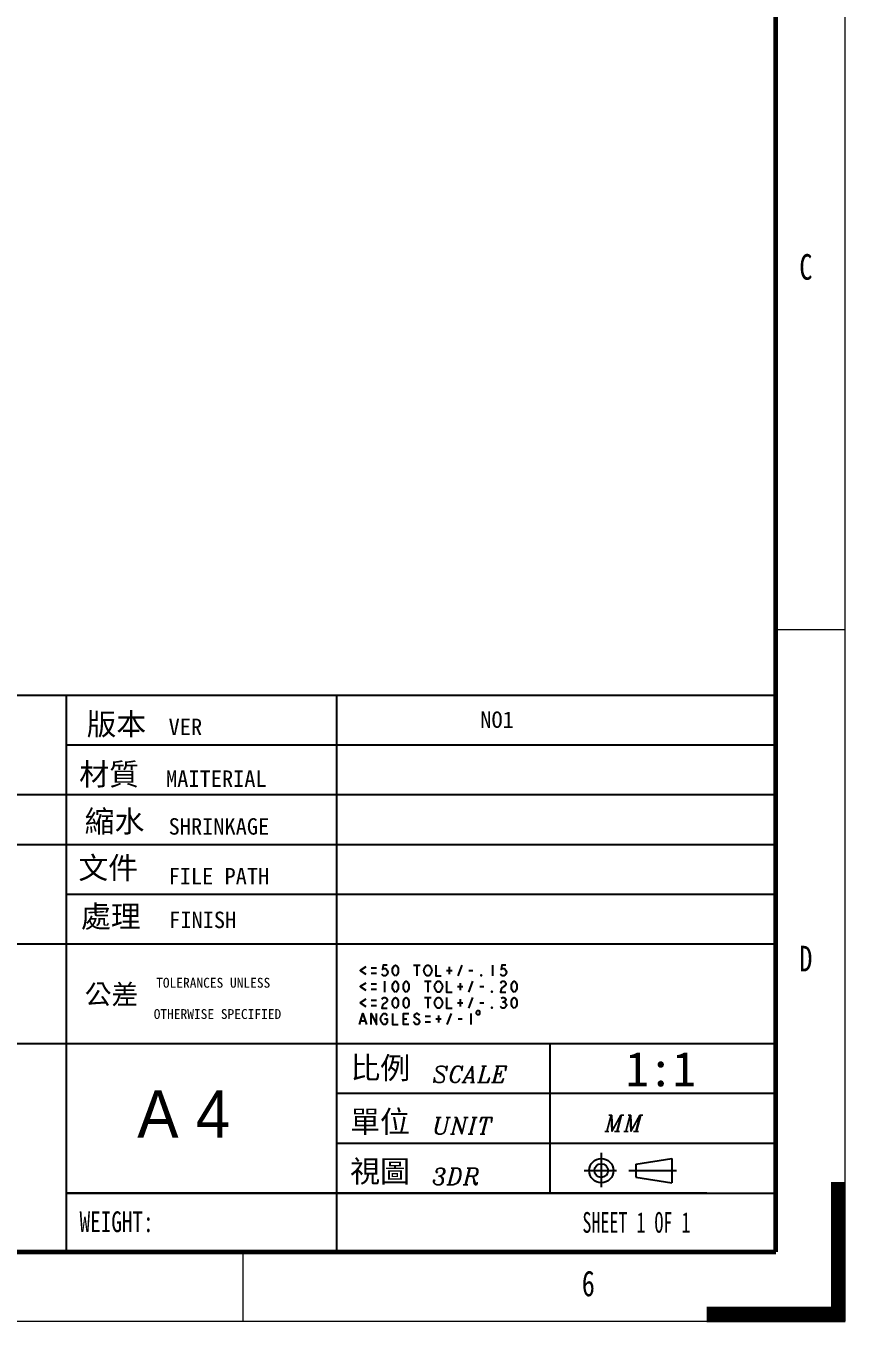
# Model space of a CAD drawing. Header units: millimetres. Extents: x 114 to 401, y 1477 to 1677.
# Drawn here: x 341.5 to 400.7, y 1477.3 to 1570.9 of the extents above; entities that cross this region are included whole.
import ezdxf
from ezdxf.enums import TextEntityAlignment as Align
from ezdxf.lldxf.tags import DXFTag

# ---------------------------------------------------------------- set-up
doc = ezdxf.new("R2010")
doc.units = ezdxf.units.MM
doc.layers.get('0').update_dxf_attribs({"linetype": 'CONTINUOUS'})
doc.layers.add('EFEXPLORER-ENCLOSURE-DXF_FORMAT', color=7, linetype='CONTINUOUS')
doc.styles.add('L', font='PMingLiU.ttf')
doc.styles.add('SLDTEXTSTYLE0', font='TXT', dxfattribs={"width": 0.75})
doc.styles.add('SLDTEXTSTYLE1', font='TXT', dxfattribs={"width": 0.6375})
tags = doc.linetypes.add('DASHED', pattern=[25.72, 12.86, -12.86]).pattern_tags.tags
tags[6:7] = [DXFTag(74, 4), DXFTag(75, 0), DXFTag(340, '0'), DXFTag(46, 0.0), DXFTag(50, 0.0), DXFTag(44, 0.0), DXFTag(45, 0.0)]
tags[4:5] = [DXFTag(74, 4), DXFTag(75, 0), DXFTag(340, '0'), DXFTag(46, 0.0), DXFTag(50, 0.0), DXFTag(44, 0.0), DXFTag(45, 0.0)]

# ---------------------------------------------------------------- blocks, each defined once
blk = doc.blocks.new('ASSORTED_DRAFT5')
at = {"color": 18, "linetype": 'Continuous'}
for p, q in [((296, 9.98988), (297, 9.98988)), ((296, 9.94755), (297, 9.94755)), ((296, 9.90522), (297, 9.90522)), ((296, 9.86289), (297, 9.86289)), ((296, 9.82056), (297, 9.82056)), ((296, 9.77823), (297, 9.77823)), ((296, 9.7359), (297, 9.7359)), ((296, 9.69357), (297, 9.69357)), ((296, 9.65124), (297, 9.65124)), ((296, 9.60891), (297, 9.60891)), ((296, 9.56658), (297, 9.56658)), ((296, 9.52425), (297, 9.52425)), ((296, 9.48192), (297, 9.48192)), ((296, 9.43959), (297, 9.43959)), ((296, 9.39726), (297, 9.39726)), ((296, 9.35493), (297, 9.35493)), ((296, 9.3126), (297, 9.3126)), ((296, 9.27027), (297, 9.27027)), ((296, 9.22794), (297, 9.22794)), ((296, 9.18561), (297, 9.18561)), ((296, 9.14328), (297, 9.14328)), ((296, 9.10095), (297, 9.10095)), ((296, 9.05862), (297, 9.05862)), ((296, 9.01629), (297, 9.01629)), ((296, 8.97396), (297, 8.97396)), ((296, 8.93163), (297, 8.93163)), ((296, 8.8893), (297, 8.8893)), ((296, 8.84697), (297, 8.84697)), ((296, 8.80464), (297, 8.80464)), ((296, 8.76231), (297, 8.76231)), ((296, 8.71998), (297, 8.71998)), ((296, 8.67765), (297, 8.67765)), ((296, 8.63532), (297, 8.63532)), ((296, 8.59299), (297, 8.59299)), ((296, 8.55066), (297, 8.55066)), ((296, 8.50833), (297, 8.50833)), ((296, 8.466), (297, 8.466)), ((296, 8.42367), (297, 8.42367)), ((296, 8.38134), (297, 8.38134)), ((296, 8.33901), (297, 8.33901)), ((296, 8.29668), (297, 8.29668)), ((296, 8.25435), (297, 8.25435)), ((296, 8.21202), (297, 8.21202)), ((296, 8.16969), (297, 8.16969)), ((296, 8.12736), (297, 8.12736)), ((296, 8.08503), (297, 8.08503)), ((296, 8.0427), (297, 8.0427)), ((296, 8.00037), (297, 8.00037)), ((296, 7.95804), (297, 7.95804)), ((296, 7.91571), (297, 7.91571)), ((296, 7.87338), (297, 7.87338)), ((296, 7.83105), (297, 7.83105)), ((296, 7.78872), (297, 7.78872)), ((296, 7.74639), (297, 7.74639)), ((296, 7.70406), (297, 7.70406)), ((296, 7.66173), (297, 7.66173)), ((296, 7.6194), (297, 7.6194)), ((296, 7.57707), (297, 7.57707)), ((296, 7.53474), (297, 7.53474)), ((296, 7.49241), (297, 7.49241)), ((296, 7.45008), (297, 7.45008)), ((296, 7.40775), (297, 7.40775)), ((296, 7.36542), (297, 7.36542)), ((296, 7.32309), (297, 7.32309)), ((296, 7.28076), (297, 7.28076)), ((296, 7.23843), (297, 7.23843)), ((296, 7.1961), (297, 7.1961)), ((296, 7.15377), (297, 7.15377)), ((296, 7.11144), (297, 7.11144)), ((296, 7.06911), (297, 7.06911)), ((296, 7.02678), (297, 7.02678)), ((296, 6.98445), (297, 6.98445)), ((296, 6.94212), (297, 6.94212)), ((296, 6.89979), (297, 6.89979)), ((296, 6.85746), (297, 6.85746)), ((296, 6.81513), (297, 6.81513)), ((296, 6.7728), (297, 6.7728)), ((296, 6.73047), (297, 6.73047)), ((296, 6.68814), (297, 6.68814)), ((296, 6.64581), (297, 6.64581)), ((296, 6.60348), (297, 6.60348)), ((296, 6.56115), (297, 6.56115)), ((296, 6.51882), (297, 6.51882)), ((296, 6.47649), (297, 6.47649)), ((296, 6.43416), (297, 6.43416)), ((296, 6.39183), (297, 6.39183)), ((296, 6.3495), (297, 6.3495)), ((296, 6.30717), (297, 6.30717)), ((296, 6.26484), (297, 6.26484)), ((296, 6.22251), (297, 6.22251)), ((296, 6.18018), (297, 6.18018)), ((296, 6.13785), (297, 6.13785)), ((296, 6.09552), (297, 6.09552)), ((296, 6.05319), (297, 6.05319)), ((296, 6.01086), (297, 6.01086)), ((296, 5.96853), (297, 5.96853)), ((296, 5.9262), (297, 5.9262)), ((296, 5.88387), (297, 5.88387)), ((296, 5.84154), (297, 5.84154)), ((296, 5.79921), (297, 5.79921)), ((296, 5.75688), (297, 5.75688)), ((296, 5.71455), (297, 5.71455)), ((296, 5.67222), (297, 5.67222)), ((296, 5.62989), (297, 5.62989)), ((296, 5.58756), (297, 5.58756)), ((296, 5.54523), (297, 5.54523)), ((296, 5.5029), (297, 5.5029)), ((296, 5.46057), (297, 5.46057)), ((296, 5.41824), (297, 5.41824)), ((296, 5.37591), (297, 5.37591)), ((296, 5.33358), (297, 5.33358)), ((296, 5.29125), (297, 5.29125)), ((296, 5.24892), (297, 5.24892)), ((296, 5.20659), (297, 5.20659)), ((296, 5.16426), (297, 5.16426)), ((296, 5.12193), (297, 5.12193)), ((296, 5.0796), (297, 5.0796)), ((296, 5.03727), (297, 5.03727)), ((296, 4.99494), (297, 4.99494)), ((296, 4.95261), (297, 4.95261)), ((296, 4.91028), (297, 4.91028)), ((296, 4.86795), (297, 4.86795)), ((296, 4.82562), (297, 4.82562)), ((296, 4.78329), (297, 4.78329)), ((296, 4.74096), (297, 4.74096)), ((296, 4.69863), (297, 4.69863)), ((296, 4.6563), (297, 4.6563)), ((296, 4.61397), (297, 4.61397)), ((296, 4.57164), (297, 4.57164)), ((296, 4.52931), (297, 4.52931)), ((296, 4.48698), (297, 4.48698)), ((296, 4.44465), (297, 4.44465)), ((296, 4.40232), (297, 4.40232)), ((296, 4.35999), (297, 4.35999)), ((296, 4.31766), (297, 4.31766)), ((296, 4.27533), (297, 4.27533)), ((296, 4.233), (297, 4.233)), ((296, 4.19067), (297, 4.19067)), ((296, 4.14834), (297, 4.14834)), ((296, 4.10601), (297, 4.10601)), ((296, 4.06368), (297, 4.06368)), ((296, 4.02135), (297, 4.02135)), ((296, 3.97902), (297, 3.97902)), ((296, 3.93669), (297, 3.93669)), ((296, 3.89436), (297, 3.89436)), ((296, 3.85203), (297, 3.85203)), ((296, 3.8097), (297, 3.8097)), ((296, 3.76737), (297, 3.76737)), ((296, 3.72504), (297, 3.72504)), ((296, 3.68271), (297, 3.68271)), ((296, 3.64038), (297, 3.64038)), ((296, 3.59805), (297, 3.59805)), ((296, 3.55572), (297, 3.55572)), ((296, 3.51339), (297, 3.51339)), ((296, 3.47106), (297, 3.47106)), ((296, 3.42873), (297, 3.42873)), ((296, 3.3864), (297, 3.3864)), ((296, 3.34407), (297, 3.34407)), ((296, 3.30174), (297, 3.30174)), ((296, 3.25941), (297, 3.25941)), ((296, 3.21708), (297, 3.21708)), ((296, 3.17475), (297, 3.17475)), ((296, 3.13242), (297, 3.13242)), ((296, 3.09009), (297, 3.09009)), ((296, 3.04776), (297, 3.04776)), ((296, 3.00543), (297, 3.00543)), ((296, 2.9631), (297, 2.9631)), ((296, 2.92077), (297, 2.92077)), ((296, 2.87844), (297, 2.87844)), ((296, 2.83611), (297, 2.83611)), ((296, 2.79378), (297, 2.79378)), ((296, 2.75145), (297, 2.75145)), ((296, 2.70912), (297, 2.70912)), ((296, 2.66679), (297, 2.66679)), ((296, 2.62446), (297, 2.62446)), ((296, 2.58213), (297, 2.58213)), ((296, 2.5398), (297, 2.5398)), ((296, 2.49747), (297, 2.49747)), ((296, 2.45514), (297, 2.45514)), ((296, 2.41281), (297, 2.41281)), ((296, 2.37048), (297, 2.37048)), ((296, 2.32815), (297, 2.32815)), ((296, 2.28582), (297, 2.28582)), ((296, 2.24349), (297, 2.24349)), ((296, 2.20116), (297, 2.20116)), ((296, 2.15883), (297, 2.15883)), ((296, 2.1165), (297, 2.1165)), ((296, 2.07417), (297, 2.07417)), ((296, 2.03184), (297, 2.03184)), ((296, 1.98951), (297, 1.98951)), ((296, 1.94718), (297, 1.94718)), ((296, 1.90485), (297, 1.90485)), ((287, 0.97359), (297, 0.97359)), ((296, 1.86252), (297, 1.86252)), ((296, 1.82019), (297, 1.82019)), ((296, 1.77786), (297, 1.77786)), ((296, 1.73553), (297, 1.73553)), ((296, 1.6932), (297, 1.6932)), ((296, 1.65087), (297, 1.65087)), ((296, 1.60854), (297, 1.60854)), ((296, 1.56621), (297, 1.56621)), ((296, 1.52388), (297, 1.52388)), ((296, 1.48155), (297, 1.48155)), ((296, 1.43922), (297, 1.43922)), ((296, 1.39689), (297, 1.39689)), ((296, 1.35456), (297, 1.35456)), ((296, 1.31223), (297, 1.31223)), ((296, 1.2699), (297, 1.2699)), ((296, 1.22757), (297, 1.22757)), ((296, 1.18524), (297, 1.18524)), ((296, 1.14291), (297, 1.14291)), ((296, 1.10058), (297, 1.10058)), ((296, 1.05825), (297, 1.05825)), ((296, 1.01592), (297, 1.01592)), ((287, 0.93126), (297, 0.93126)), ((287, 0.88893), (297, 0.88893)), ((287, 0.8466), (297, 0.8466)), ((287, 0.80427), (297, 0.80427)), ((287, 0.76194), (297, 0.76194)), ((287, 0.71961), (297, 0.71961)), ((287, 0.67728), (297, 0.67728)), ((287, 0.63495), (297, 0.63495)), ((287, 0.59262), (297, 0.59262)), ((287, 0.55029), (297, 0.55029)), ((287, 0.50796), (297, 0.50796)), ((287, 0.46563), (297, 0.46563)), ((287, 0.4233), (297, 0.4233)), ((287, 0.38097), (297, 0.38097)), ((287, 0.33864), (297, 0.33864)), ((287, 0.29631), (297, 0.29631)), ((287, 0.25398), (297, 0.25398)), ((287, 0.21165), (297, 0.21165)), ((287, 0.16932), (297, 0.16932)), ((287, 0.12699), (297, 0.12699)), ((287, 0.08466), (297, 0.08466)), ((287, 0.04233), (297, 0.04233)), ((287, 0), (297, 0))]:
    blk.add_line(p, q, dxfattribs=at)

msp = doc.modelspace()

# ---------------------------------------------------------------- linework, layer by layer
at = {"color": 18, "linetype": 'DASHED', "lineweight": 5, "ltscale": 1.75}
for p, q in [((400.66, 1477.264), (400.66, 1677.264)), ((113.66, 1477.264), (400.66, 1477.264))]:
    msp.add_line(p, q, dxfattribs=at)
at = {"color": 7, "linetype": 'Continuous', "lineweight": 60}
for p, q in [((395.66, 1482.264), (395.66, 1672.264)), ((118.66, 1482.264), (395.66, 1482.264))]:
    msp.add_line(p, q, dxfattribs=at)
at = {"color": 7, "linetype": 'Continuous', "lineweight": 0}
for p, q in [((395.66, 1527.264), (400.66, 1527.264)), ((357.16, 1477.264), (357.16, 1482.264))]:
    msp.add_line(p, q, dxfattribs=at)
at = {"color": 7}
for p, q in [((395.66, 1522.496), (287.856, 1522.496)), ((344.399, 1482.264), (344.399, 1522.496)), ((363.931, 1497.309), (363.931, 1522.496)), ((395.66, 1518.897), (344.399, 1518.897)), ((344.399, 1515.299), (287.856, 1515.299)), ((395.66, 1515.299), (344.399, 1515.299)), ((344.399, 1511.701), (287.856, 1511.701)), ((395.66, 1511.701), (344.399, 1511.701)), ((395.66, 1508.103), (344.399, 1508.103)), ((360.333, 1504.505), (287.856, 1504.505)), ((395.66, 1504.505), (346.024, 1504.505)), ((395.66, 1497.309), (287.856, 1497.309)), ((363.931, 1493.711), (363.931, 1497.309)), ((379.352, 1486.514), (379.352, 1497.309)), ((395.66, 1493.711), (363.931, 1493.711)), ((363.931, 1490.112), (363.931, 1493.711)), ((395.66, 1490.112), (363.931, 1490.112)), ((363.931, 1482.264), (363.931, 1490.112)), ((390.66, 1486.514), (344.399, 1486.514)), ((344.399, 1486.514), (395.66, 1486.514))]:
    msp.add_line(p, q, dxfattribs=at)
for p, q in [((383.04, 1489.43), (383.04, 1486.94)), ((385.544, 1488.604), (388.136, 1489.019)), ((388.136, 1489.019), (388.136, 1487.26)), ((381.81, 1488.142), (384.134, 1488.142)), ((385.03, 1488.142), (388.47, 1488.142)), ((385.544, 1488.604), (385.544, 1487.679)), ((385.544, 1487.679), (388.136, 1487.264))]:
    msp.add_line(p, q)
for radius in [0.877, 0.496]:
    msp.add_circle((383.04, 1488.142), radius)
at = {"layer": 'EFEXPLORER-ENCLOSURE-DXF_FORMAT', "color": 3, "linetype": 'Continuous'}
for p, q in [((366.404, 1502.807), (366.794, 1502.807)), ((369.475, 1503.002), (369.963, 1503.002)), ((369.719, 1503.002), (369.719, 1502.222)), ((372.059, 1502.872), (372.059, 1502.352)), ((372.693, 1502.222), (372.985, 1503.002)), ((375.179, 1503.002), (375.179, 1502.222)), ((366.404, 1502.417), (366.794, 1502.417)), ((367.379, 1501.832), (367.379, 1501.052)), ((370.255, 1501.832), (370.743, 1501.832)), ((370.499, 1501.832), (370.499, 1501.052)), ((371.864, 1502.612), (372.254, 1502.612)), ((373.473, 1502.612), (373.765, 1502.612)), ((373.473, 1501.052), (373.765, 1501.832)), ((366.404, 1501.637), (366.794, 1501.637)), ((366.404, 1501.247), (366.794, 1501.247)), ((372.644, 1501.442), (373.034, 1501.442)), ((372.839, 1501.702), (372.839, 1501.182)), ((374.253, 1501.442), (374.545, 1501.442)), ((366.404, 1500.467), (366.794, 1500.467)), ((366.404, 1500.077), (366.794, 1500.077)), ((370.255, 1500.662), (370.743, 1500.662)), ((370.499, 1500.662), (370.499, 1499.882)), ((372.644, 1500.272), (373.034, 1500.272)), ((372.839, 1500.532), (372.839, 1500.012)), ((373.473, 1499.882), (373.765, 1500.662)), ((374.253, 1500.272), (374.545, 1500.272)), ((375.91, 1500.337), (376.008, 1500.337)), ((365.673, 1498.972), (365.965, 1498.972)), ((368.744, 1499.102), (368.988, 1499.102)), ((370.304, 1499.297), (370.694, 1499.297)), ((371.084, 1499.102), (371.474, 1499.102)), ((371.279, 1499.362), (371.279, 1498.842)), ((371.913, 1498.712), (372.205, 1499.492)), ((372.693, 1499.102), (372.985, 1499.102)), ((373.619, 1499.492), (373.619, 1498.712)), ((370.304, 1498.907), (370.694, 1498.907))]:
    msp.add_line(p, q, dxfattribs=at)
for points in [[(366.014, 1502.872), (365.624, 1502.612), (366.014, 1502.352)], [(367.574, 1503.002), (367.282, 1503.002), (367.233, 1502.677), (367.33, 1502.742), (367.428, 1502.742), (367.525, 1502.677), (367.574, 1502.612), (367.623, 1502.482), (367.574, 1502.352), (367.525, 1502.287), (367.428, 1502.222), (367.33, 1502.222), (367.233, 1502.287), (367.184, 1502.352)], [(368.159, 1502.222), (368.062, 1502.287), (368.013, 1502.352), (367.964, 1502.482), (367.964, 1502.742), (368.013, 1502.872), (368.062, 1502.937), (368.159, 1503.002), (368.257, 1502.937), (368.305, 1502.872), (368.354, 1502.742), (368.354, 1502.482), (368.305, 1502.352), (368.257, 1502.287), (368.159, 1502.222)], [(370.694, 1502.352), (370.645, 1502.287), (370.548, 1502.222), (370.45, 1502.222), (370.353, 1502.287), (370.304, 1502.352), (370.255, 1502.417), (370.207, 1502.612), (370.255, 1502.807), (370.304, 1502.872), (370.353, 1502.937), (370.45, 1503.002), (370.548, 1503.002), (370.645, 1502.937), (370.694, 1502.872), (370.743, 1502.807), (370.792, 1502.612), (370.743, 1502.417), (370.694, 1502.352)], [(371.084, 1503.002), (371.084, 1502.222), (371.474, 1502.222)], [(376.154, 1503.002), (375.862, 1503.002), (375.813, 1502.677), (375.91, 1502.742), (376.008, 1502.742), (376.105, 1502.677), (376.154, 1502.612), (376.203, 1502.482), (376.154, 1502.352), (376.105, 1502.287), (376.008, 1502.222), (375.91, 1502.222), (375.813, 1502.287), (375.764, 1502.352)], [(368.159, 1501.052), (368.062, 1501.117), (368.013, 1501.182), (367.964, 1501.312), (367.964, 1501.572), (368.013, 1501.702), (368.062, 1501.767), (368.159, 1501.832), (368.257, 1501.767), (368.305, 1501.702), (368.354, 1501.572), (368.354, 1501.312), (368.305, 1501.182), (368.257, 1501.117), (368.159, 1501.052)], [(368.939, 1501.052), (368.842, 1501.117), (368.793, 1501.182), (368.744, 1501.312), (368.744, 1501.572), (368.793, 1501.702), (368.842, 1501.767), (368.939, 1501.832), (369.037, 1501.767), (369.085, 1501.702), (369.134, 1501.572), (369.134, 1501.312), (369.085, 1501.182), (369.037, 1501.117), (368.939, 1501.052)], [(371.474, 1501.182), (371.425, 1501.117), (371.328, 1501.052), (371.23, 1501.052), (371.133, 1501.117), (371.084, 1501.182), (371.035, 1501.247), (370.987, 1501.442), (371.035, 1501.637), (371.084, 1501.702), (371.133, 1501.767), (371.23, 1501.832), (371.328, 1501.832), (371.425, 1501.767), (371.474, 1501.702), (371.523, 1501.637), (371.572, 1501.442), (371.523, 1501.247), (371.474, 1501.182)], [(371.864, 1501.832), (371.864, 1501.052), (372.254, 1501.052)], [(374.399, 1502.222), (374.35, 1502.222), (374.35, 1502.287), (374.399, 1502.222)], [(375.764, 1501.702), (375.813, 1501.767), (375.91, 1501.832), (376.008, 1501.832), (376.105, 1501.767), (376.154, 1501.702), (376.154, 1501.572), (376.105, 1501.507), (376.008, 1501.442), (375.91, 1501.377), (375.813, 1501.247), (375.764, 1501.052), (376.154, 1501.052)], [(376.739, 1501.052), (376.642, 1501.117), (376.593, 1501.182), (376.544, 1501.312), (376.544, 1501.572), (376.593, 1501.702), (376.642, 1501.767), (376.739, 1501.832), (376.837, 1501.767), (376.885, 1501.702), (376.934, 1501.572), (376.934, 1501.312), (376.885, 1501.182), (376.837, 1501.117), (376.739, 1501.052)], [(366.014, 1501.702), (365.624, 1501.442), (366.014, 1501.182)], [(375.179, 1501.052), (375.13, 1501.052), (375.13, 1501.117), (375.179, 1501.052)], [(366.014, 1500.532), (365.624, 1500.272), (366.014, 1500.012)], [(367.184, 1500.532), (367.233, 1500.597), (367.33, 1500.662), (367.428, 1500.662), (367.525, 1500.597), (367.574, 1500.532), (367.574, 1500.402), (367.525, 1500.337), (367.428, 1500.272), (367.33, 1500.207), (367.233, 1500.077), (367.184, 1499.882), (367.574, 1499.882)], [(368.159, 1499.882), (368.062, 1499.947), (368.013, 1500.012), (367.964, 1500.142), (367.964, 1500.402), (368.013, 1500.532), (368.062, 1500.597), (368.159, 1500.662), (368.257, 1500.597), (368.305, 1500.532), (368.354, 1500.402), (368.354, 1500.142), (368.305, 1500.012), (368.257, 1499.947), (368.159, 1499.882)], [(368.939, 1499.882), (368.842, 1499.947), (368.793, 1500.012), (368.744, 1500.142), (368.744, 1500.402), (368.793, 1500.532), (368.842, 1500.597), (368.939, 1500.662), (369.037, 1500.597), (369.085, 1500.532), (369.134, 1500.402), (369.134, 1500.142), (369.085, 1500.012), (369.037, 1499.947), (368.939, 1499.882)], [(371.474, 1500.012), (371.425, 1499.947), (371.328, 1499.882), (371.23, 1499.882), (371.133, 1499.947), (371.084, 1500.012), (371.035, 1500.077), (370.987, 1500.272), (371.035, 1500.467), (371.084, 1500.532), (371.133, 1500.597), (371.23, 1500.662), (371.328, 1500.662), (371.425, 1500.597), (371.474, 1500.532), (371.523, 1500.467), (371.572, 1500.272), (371.523, 1500.077), (371.474, 1500.012)], [(371.864, 1500.662), (371.864, 1499.882), (372.254, 1499.882)], [(375.179, 1499.882), (375.13, 1499.882), (375.13, 1499.947), (375.179, 1499.882)], [(375.813, 1500.597), (375.91, 1500.662), (376.008, 1500.662), (376.105, 1500.597), (376.154, 1500.532), (376.154, 1500.467), (376.105, 1500.402), (376.008, 1500.337), (376.105, 1500.272), (376.154, 1500.207), (376.203, 1500.142), (376.203, 1500.077), (376.154, 1500.012), (376.105, 1499.947), (376.008, 1499.882), (375.91, 1499.882), (375.813, 1499.947), (375.764, 1500.012)], [(376.739, 1499.882), (376.642, 1499.947), (376.593, 1500.012), (376.544, 1500.142), (376.544, 1500.402), (376.593, 1500.532), (376.642, 1500.597), (376.739, 1500.662), (376.837, 1500.597), (376.885, 1500.532), (376.934, 1500.402), (376.934, 1500.142), (376.885, 1500.012), (376.837, 1499.947), (376.739, 1499.882)], [(365.575, 1498.712), (365.819, 1499.492), (366.063, 1498.712)], [(366.404, 1498.712), (366.404, 1499.492), (366.794, 1498.712), (366.794, 1499.492)], [(367.379, 1499.102), (367.574, 1499.102), (367.574, 1498.842), (367.525, 1498.777), (367.428, 1498.712), (367.33, 1498.712), (367.233, 1498.777), (367.184, 1498.842), (367.135, 1498.907), (367.087, 1499.102), (367.135, 1499.297), (367.184, 1499.362), (367.233, 1499.427), (367.33, 1499.492), (367.428, 1499.492), (367.525, 1499.427), (367.574, 1499.362)], [(367.964, 1499.492), (367.964, 1498.712), (368.354, 1498.712)], [(369.134, 1498.712), (368.744, 1498.712), (368.744, 1499.492), (369.134, 1499.492)], [(369.914, 1499.362), (369.865, 1499.427), (369.768, 1499.492), (369.67, 1499.492), (369.573, 1499.427), (369.524, 1499.362), (369.524, 1499.297), (369.573, 1499.232), (369.67, 1499.167), (369.768, 1499.102), (369.865, 1499.037), (369.914, 1498.972), (369.914, 1498.842), (369.865, 1498.777), (369.768, 1498.712), (369.67, 1498.712), (369.573, 1498.777), (369.524, 1498.842), (369.475, 1498.907)], [(374.009, 1499.622), (374.009, 1499.492), (374.074, 1499.427), (374.204, 1499.427), (374.269, 1499.492), (374.269, 1499.622), (374.204, 1499.687), (374.074, 1499.687), (374.009, 1499.622)]]:
    msp.add_lwpolyline(points, dxfattribs=at)

# ---------------------------------------------------------------- block references
at = {"color": 18, "linetype": 'Continuous', "lineweight": -3}
msp.add_blockref('ASSORTED_DRAFT5', (103.66, 1477.264), dxfattribs=at)

# ---------------------------------------------------------------- texts
at = {"color": 0, "style": 'L'}
for s, p in [('版本', (347.993, 1520.439)), ('比例', (367.073, 1495.598)), ('單位', (367.052, 1491.721)), ('視圖', (367.052, 1488.122))]:
    msp.add_text(s, height=1.5832, dxfattribs=at).set_placement(p, align=Align.MIDDLE)
at = {"color": 0}
for s, height, p in [('VER', 1.1883, (351.77, 1519.626)), ('MAITERIAL', 1.1883, (351.585, 1515.882)), ('SHRINKAGE', 1.1883, (351.77, 1512.429)), ('FILE PATH', 1.1883, (351.77, 1508.831)), ('FINISH', 1.1883, (351.81, 1505.673)), ('TOLERANCES UNLESS ', 0.71295, (350.873, 1501.365)), ('OTHERWISE SPECIFIED ', 0.71295, (350.695, 1499.104))]:
    msp.add_text(s, height=height, dxfattribs=at).set_placement(p)
at = {"color": 3}
msp.add_text('NO1', height=1.1883, dxfattribs=at).set_placement((375.51, 1520.739), align=Align.MIDDLE)
at = {"color": 0, "style": 'L'}
for s, height, p in [('材質', 1.5832, (345.314, 1516.004)), ('縮水', 1.5832, (345.705, 1512.604)), ('文件', 1.5832, (345.25, 1509.237)), ('處理', 1.5832, (345.44, 1505.726)), ('公差', 1.4171, (345.709, 1500.179))]:
    msp.add_text(s, height=height, dxfattribs=at).set_placement(p)
at = {"color": 3, "style": 'L'}
msp.add_text('A 4', height=3.4197, dxfattribs=at).set_placement((349.508, 1490.523))
at = {"color": 7, "linetype": 'Continuous', "lineweight": 0, "char_height": 1.852, "style": 'SLDTEXTSTYLE0'}
for s, insert, attachment_point in [('C', (397.353, 1554.392), 1), ('D', (397.353, 1504.392), 1), ('6', (382.577, 1480.911), 3)]:
    msp.add_mtext(s, dxfattribs=dict(at, insert=insert, attachment_point=attachment_point))
at = {"insert": (384.789, 1496.737), "char_height": 2.5, "width": 6.07947, "attachment_point": 1}
msp.add_mtext('{\\fSimSun|b0|i0|c134|p2;1:1}', dxfattribs=at)
at = {"color": 0, "char_height": 1.18984, "attachment_point": 1}
for s, insert, width in [('{\\Fitalic.shx|c134;SCALE}', (370.827, 1495.702), 4.87824), ('{\\Fitalic.shx|c134;UNIT}', (370.863, 1491.978), 4.87824), ('{\\Fitalic.shx|c134;3DR}', (370.806, 1488.316), 4.8782)]:
    msp.add_mtext(s, dxfattribs=dict(at, insert=insert, width=width))
at = {"color": 3, "insert": (383.289, 1492.159), "char_height": 1.18984, "width": 4.8782, "attachment_point": 1}
msp.add_mtext('{\\Fitalic.shx|c134;MM}', dxfattribs=at)
at = {"color": 0, "linetype": 'Continuous', "lineweight": 0, "attachment_point": 1}
for s, insert, char_height, style in [('WEIGHT: ', (345.337, 1485.196), 1.4986, 'SLDTEXTSTYLE0'), ('SHEET 1 OF 1', (381.679, 1485.147), 1.5, 'SLDTEXTSTYLE1')]:
    msp.add_mtext(s, dxfattribs=dict(at, insert=insert, char_height=char_height, style=style))

doc.saveas('drawing.dxf')
